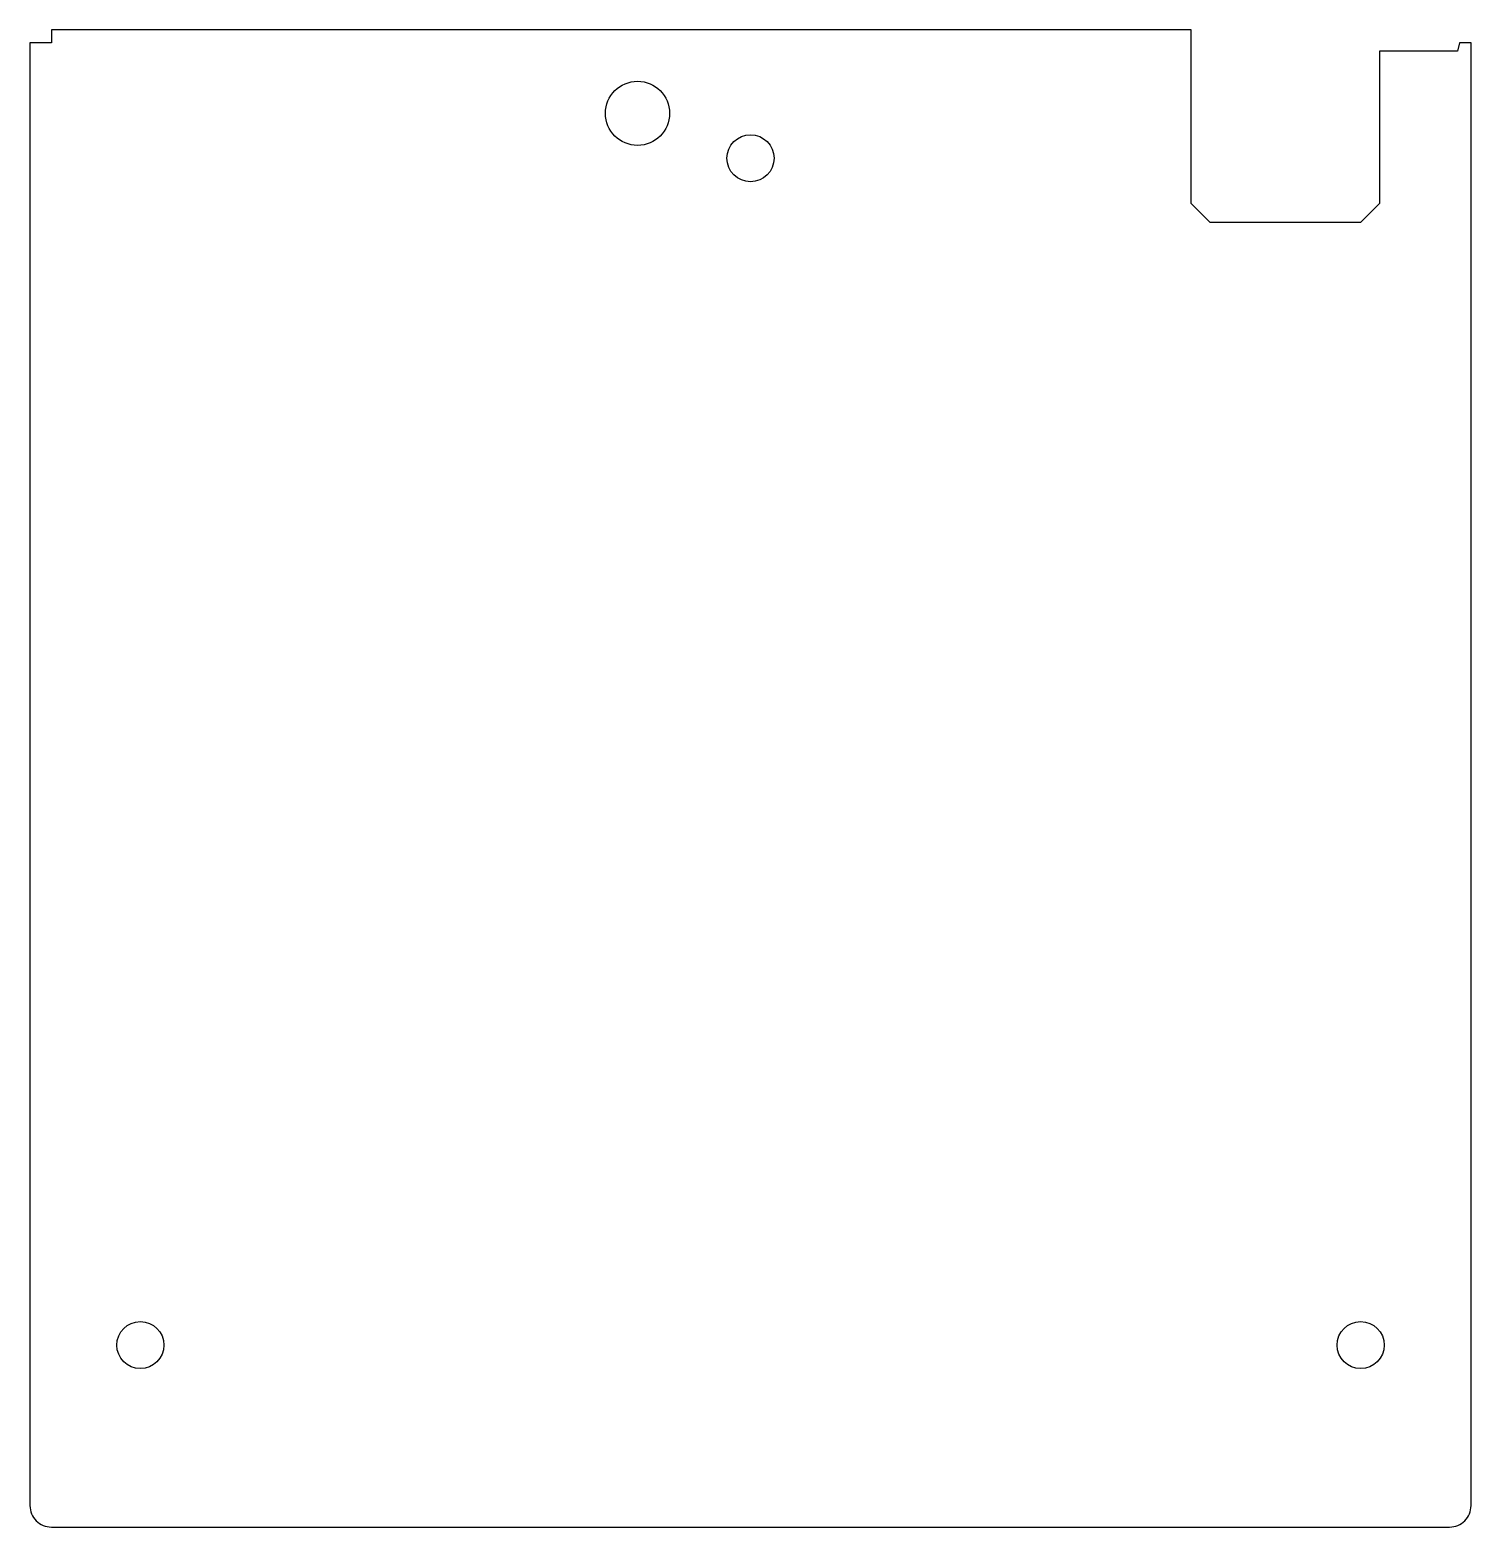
# Model space of a CAD drawing. Header units: millimetres. Extents: x -170 to 167, y -394 to -44.
import ezdxf

# ---------------------------------------------------------------- set-up
doc = ezdxf.new("R2010")
doc.units = ezdxf.units.MM
doc.layers.get('0').update_dxf_attribs({"linetype": 'CONTINUOUS'})

msp = doc.modelspace()

# ---------------------------------------------------------------- linework, layer by layer
msp.add_lwpolyline([(161.69, -394.16, 0.414214), (166.69, -389.16), (166.69, -47.16), (163.99, -47.16), (163.49, -49.16), (145.29, -49.16), (145.29, -84.76), (140.89, -89.16), (105.69, -89.16), (101.29, -84.76), (101.29, -44.16), (-165.11, -44.16), (-165.11, -47.16), (-170.11, -47.16), (-170.11, -389.16, 0.414214), (-165.11, -394.16)], format="xyb", close=True)
for centre, radius in [((-28.11, -63.66), 7.5), ((-1.71, -74.16), 5.5), ((-144.31, -351.63), 5.5), ((140.89, -351.63), 5.5)]:
    msp.add_circle(centre, radius)

doc.saveas('drawing.dxf')
